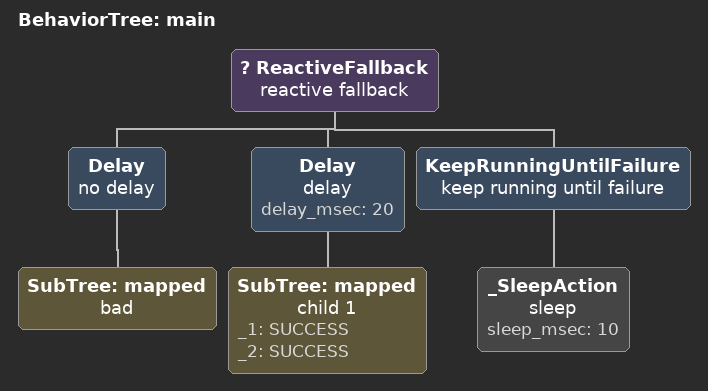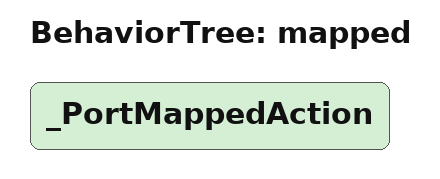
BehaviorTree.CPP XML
<?xml version="1.0" encoding="UTF-8"?>
<root BTCPP_format="4" main_tree_to_execute="main">
  <BehaviorTree ID="main">
    <ReactiveFallback name="reactive fallback">
      <Delay name="no delay">
        <SubTree ID="mapped" name="bad" />
      </Delay>
      <Delay name="delay" delay_msec="20">
        <SubTree ID="mapped" name="child 1" _1="SUCCESS" _2="SUCCESS" />
      </Delay>
      <KeepRunningUntilFailure name="keep running until failure">
        <_SleepAction name="sleep" sleep_msec="10" />
      </KeepRunningUntilFailure>
    </ReactiveFallback>
  </BehaviorTree>

  <BehaviorTree ID="mapped">
    <_PortMappedAction />
  </BehaviorTree>
</root>
